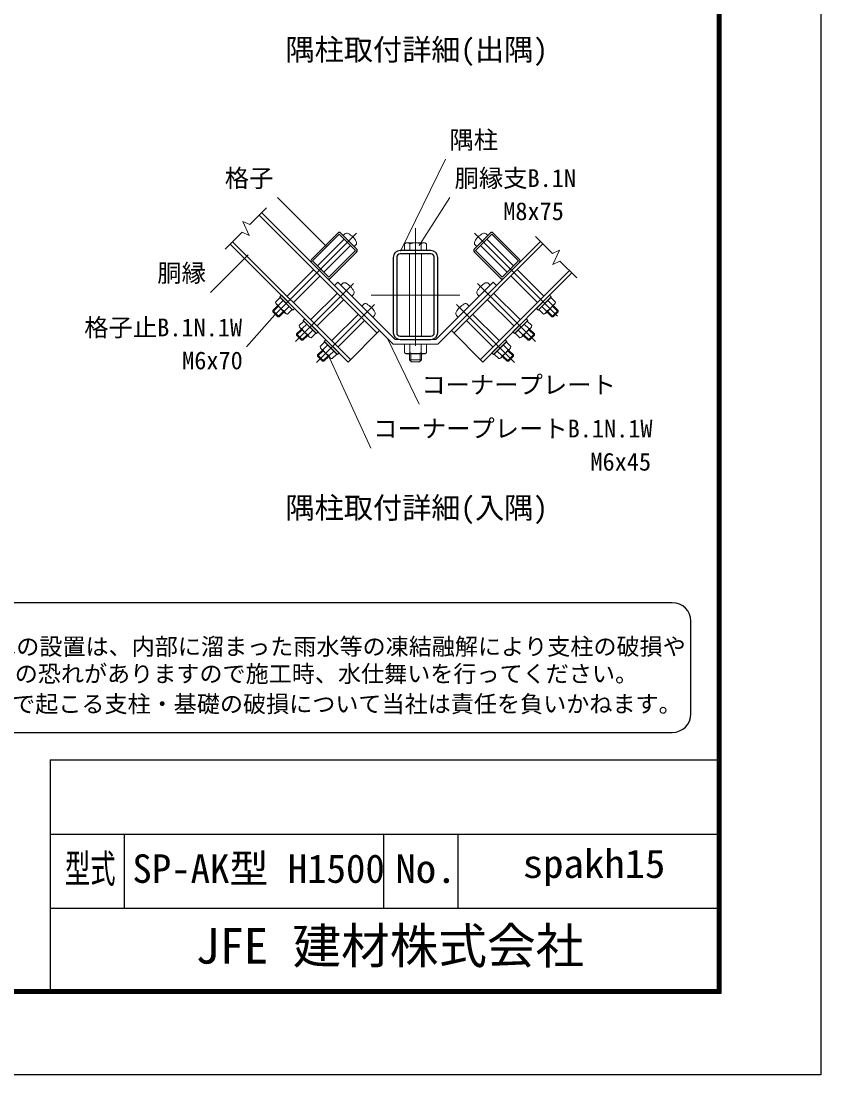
# Model space of a CAD drawing. Units: millimetres, scale not verified. Extents: x -4200 to 4200, y -2970 to 2970.
# Drawn here: x 2042 to 4200, y -2970 to -126 of the extents above; entities that cross this region are included whole.
import ezdxf
from ezdxf.enums import TextEntityAlignment as Align

# ---------------------------------------------------------------- set-up
doc = ezdxf.new("R2010")
doc.units = ezdxf.units.MM
doc.header["$LTSCALE"] = 10
doc.linetypes.add('USER1', pattern=[50.8, 31.75, -6.35, 6.35, -6.35])
for name, color, linetype, lineweight in [('0-0_D-TTL', 2, 'Continuous', 25), ('0-1_D-TTL-TXT', 7, 'Continuous', 25), ('0-2_D-BMK', 2, 'USER1', 13), ('0-4_D-STR1', 1, 'Continuous', 25), ('0-6_D-STR3', 3, 'Continuous', 13), ('0-8_D-STR-DIM', 7, 'Continuous', 13), ('0-B_D-STR-TXT', 7, 'Continuous', 13)]:
    doc.layers.add(name, color=color, linetype=linetype, lineweight=lineweight)
doc.styles.add('ＭＳ ゴシック', font='')
doc.styles.get('ＭＳ ゴシック').set_extended_font_data('MS Gothic')

msp = doc.modelspace()

# ---------------------------------------------------------------- linework, layer by layer
at = {"layer": '0-0_D-TTL'}
for p, q in [((2120.08, -2120), (2120.08, -2740)), ((2120.08, -2120), (3920.08, -2120)), ((2120.08, -2320), (3920.08, -2320)), ((2320.08, -2320), (2320.08, -2520)), ((3020.08, -2320), (3020.08, -2520)), ((3220.08, -2320), (3220.08, -2520)), ((2120.08, -2520), (3920.08, -2520))]:
    msp.add_line(p, q, dxfattribs=at)
for points in [[(-4199.92, 2970), (4200.08, 2970), (4200.08, -2970), (-4199.92, -2970)], [(-3929.92, 2750), (3930.08, 2750), (3930.08, -2750), (-3929.92, -2750)], [(-3927.42, 2747.5), (3927.58, 2747.5), (3927.58, -2747.5), (-3927.42, -2747.5)], [(-3924.92, 2745), (3925.08, 2745), (3925.08, -2745), (-3924.92, -2745)], [(-3922.42, 2742.5), (3922.58, 2742.5), (3922.58, -2742.5), (-3922.42, -2742.5)], [(-3919.92, 2740), (3920.08, 2740), (3920.08, -2740), (-3919.92, -2740)]]:
    msp.add_lwpolyline(points, close=True, dxfattribs=at)
at = {"layer": '0-1_D-TTL-TXT', "color": 2}
for p, q in [((3799.1, -1695.83), (1353.56, -1695.83)), ((3849.1, -1995.83), (3849.1, -1745.83)), ((1353.56, -2045.83), (3799.1, -2045.83))]:
    msp.add_line(p, q, dxfattribs=at)
for centre, start, end in [((3799.1, -1745.83), 0, 90), ((3799.1, -1995.83), 270, 0)]:
    msp.add_arc(centre, 50, start, end, dxfattribs=at)
at = {"layer": '0-2_D-BMK'}
for p, q in [((2947.39, -698.21), (2717.09, -928.52)), ((3106.2, -685.41), (3106.2, -1045.41)), ((3265.01, -698.21), (3495.31, -928.52)), ((2782.35, -990.53), (2938.88, -834.01)), ((3430.05, -990.53), (3273.52, -834.01)), ((2986.2, -865.41), (3226.2, -865.41)), ((2838.92, -1047.1), (2995.45, -890.57)), ((3373.48, -1047.1), (3216.95, -890.57))]:
    msp.add_line(p, q, dxfattribs=at)
at = {"layer": '0-4_D-STR1'}
for p, q in [((3002.92, -967.95), (2684.73, -649.75)), ((3009.43, -961.44), (2691.23, -643.25)), ((2896.29, -698.4), (2825.58, -769.11)), ((2947.2, -740.83), (2904.78, -698.4)), ((3265.19, -740.83), (3307.62, -698.4)), ((3316.11, -698.4), (3386.82, -769.11)), ((2606.38, -728.1), (2924.58, -1046.3)), ((2612.88, -721.59), (2931.08, -1039.79)), ((3202.97, -961.44), (3443.37, -721.04)), ((3209.47, -967.95), (3449.88, -727.55)), ((2876.49, -820.02), (2947.2, -749.31)), ((3046.2, -763.81), (3046.2, -967.01)), ((3055.4, -763.81), (3055.4, -967.01)), ((3147.8, -745.41), (3064.6, -745.41)), ((3147.8, -754.61), (3064.6, -754.61)), ((3157, -967.01), (3157, -763.81)), ((3166.2, -967.01), (3166.2, -763.81)), ((3335.9, -820.02), (3265.19, -749.31)), ((2825.58, -777.6), (2868.01, -820.02)), ((3386.82, -777.6), (3344.39, -820.02)), ((3521.72, -799.39), (3281.32, -1039.79)), ((3528.22, -805.89), (3287.82, -1046.3)), ((2924.58, -1046.3), (3009.43, -961.44)), ((3287.82, -1046.3), (3202.97, -961.44)), ((3064.6, -976.21), (3147.8, -976.21)), ((3064.6, -985.41), (3147.8, -985.41))]:
    msp.add_line(p, q, dxfattribs=at)
for points in [[(2900.54, -700.95), (2828.13, -773.35), (2872.25, -817.48), (2944.66, -745.07)], [(3311.86, -700.95), (3384.27, -773.35), (3340.15, -817.48), (3267.74, -745.07)]]:
    msp.add_lwpolyline(points, close=True, dxfattribs=at)
for centre, radius, start, end in [((2900.54, -702.64), 6, 45, 135), ((3311.86, -702.64), 6, 45, 135), ((2942.96, -745.07), 6, 315, 45), ((3064.6, -763.81), 18.4, 90, 180), ((3064.6, -763.81), 9.2, 90, 180), ((3147.8, -763.81), 18.4, 0, 90), ((3147.8, -763.81), 9.2, 0, 90), ((3269.44, -745.07), 6, 135, 225), ((2829.82, -773.35), 6, 135, 225), ((3382.57, -773.35), 6, 315, 45), ((2872.25, -815.78), 6, 225, 315), ((3340.15, -815.78), 6, 225, 315), ((3064.6, -967.01), 18.4, 180, 270), ((3064.6, -967.01), 9.2, 180, 270), ((3147.8, -967.01), 9.2, 270, 0), ((3147.8, -967.01), 18.4, 270, 0)]:
    msp.add_arc(centre, radius, start, end, dxfattribs=at)
at = {"layer": '0-6_D-STR3'}
for p, q in [((2915.46, -700.44), (2911.14, -704.76)), ((3296.94, -700.44), (3301.26, -704.76)), ((2914.11, -714.52), (2842.84, -785.8)), ((2931.08, -731.49), (2859.81, -802.77)), ((2945.16, -730.14), (2940.84, -734.46)), ((3081, -724.21), (3076.18, -727)), ((3076.18, -745.41), (3076.18, -727)), ((3131.4, -724.21), (3081, -724.21)), ((3091.19, -745.41), (3091.19, -727)), ((3121.21, -745.41), (3121.21, -727)), ((3131.4, -724.21), (3136.22, -727)), ((3136.22, -745.41), (3136.22, -727)), ((3267.24, -730.14), (3271.56, -734.46)), ((3281.32, -731.49), (3352.59, -802.77)), ((3298.29, -714.52), (3369.56, -785.8)), ((3136.22, -745.41), (3076.18, -745.41)), ((3090.2, -754.61), (3090.2, -976.21)), ((3122.2, -754.61), (3122.2, -976.21)), ((2831.8, -796.83), (2759.96, -868.67)), ((2848.78, -813.8), (2776.93, -885.64)), ((3363.62, -813.8), (3435.47, -885.64)), ((3380.59, -796.83), (3452.44, -868.67)), ((2887.81, -839.82), (3046.2, -998.21)), ((2908.96, -834.23), (2904.64, -838.55)), ((2904.64, -838.55), (2934.34, -868.25)), ((3160.9, -985.41), (3315.54, -830.77)), ((3166.2, -998.21), (3324.59, -839.82)), ((3307.76, -838.55), (3278.06, -868.25)), ((3303.44, -834.23), (3307.76, -838.55)), ((3315.54, -830.77), (3324.59, -839.82)), ((2741.15, -871.92), (2728.71, -884.37)), ((2736.84, -892.5), (2749.29, -880.06)), ((2895.44, -860.47), (2825.03, -930.88)), ((2912.41, -877.44), (2842, -947.85)), ((2938.65, -863.93), (2934.34, -868.25)), ((3273.74, -863.93), (3278.06, -868.25)), ((3299.98, -877.44), (3370.4, -947.85)), ((3316.95, -860.47), (3387.37, -930.88)), ((3475.56, -892.5), (3463.11, -880.06)), ((3471.25, -871.92), (3483.69, -884.37)), ((2734.79, -893.84), (2721.21, -907.42)), ((2721.21, -907.42), (2738.18, -924.39)), ((2721.21, -910.81), (2721.21, -907.42)), ((2736.49, -895.54), (2722.91, -909.12)), ((2731.02, -890.07), (2755.85, -914.9)), ((2750.06, -909.12), (2736.49, -922.69)), ((2753.1, -908.76), (2765.55, -896.32)), ((2965.52, -890.8), (2961.21, -895.12)), ((2961.21, -895.12), (2990.9, -924.82)), ((3251.19, -895.12), (3221.5, -924.82)), ((3246.87, -890.8), (3251.19, -895.12)), ((3459.29, -908.76), (3446.85, -896.32)), ((3481.38, -890.07), (3456.55, -914.9)), ((3462.34, -909.12), (3475.91, -922.69)), ((3491.19, -907.42), (3474.21, -924.39)), ((3475.91, -895.54), (3489.49, -909.12)), ((3477.61, -893.84), (3491.19, -907.42)), ((3491.19, -910.81), (3491.19, -907.42)), ((2721.21, -910.81), (2734.79, -924.39)), ((2734.79, -924.39), (2738.18, -924.39)), ((2751.76, -910.81), (2738.18, -924.39)), ((2804.79, -935.56), (2792.35, -948.01)), ((2804.79, -935.56), (2837.32, -968.09)), ((2952.01, -917.04), (2881.6, -987.45)), ((2968.98, -934.01), (2898.57, -1004.42)), ((2995.22, -920.5), (2990.9, -924.82)), ((3217.18, -920.5), (3221.5, -924.82)), ((3243.42, -934.01), (3313.83, -1004.42)), ((3260.39, -917.04), (3330.8, -987.45)), ((3407.61, -935.56), (3375.08, -968.09)), ((3407.61, -935.56), (3375.08, -968.09)), ((3407.61, -935.56), (3420.05, -948.01)), ((3460.64, -910.81), (3474.21, -924.39)), ((3477.61, -924.39), (3474.21, -924.39)), ((3491.19, -910.81), (3477.61, -924.39)), ((2798.43, -957.48), (2785.42, -970.49)), ((2800.13, -959.18), (2785.42, -973.89)), ((2794.66, -953.71), (2819.49, -978.54)), ((2800.48, -956.14), (2812.93, -943.7)), ((2816.74, -972.4), (2829.19, -959.96)), ((3395.66, -972.4), (3383.21, -959.96)), ((3417.74, -953.71), (3392.91, -978.54)), ((3411.92, -956.14), (3399.47, -943.7)), ((3412.27, -959.18), (3426.98, -973.89)), ((3413.97, -957.48), (3426.98, -970.49)), ((2785.42, -970.49), (2802.39, -987.47)), ((2785.42, -973.89), (2785.42, -970.49)), ((2785.42, -973.89), (2799, -987.47)), ((2813.7, -972.76), (2799, -987.47)), ((2799, -987.47), (2802.39, -987.47)), ((2815.4, -974.45), (2802.39, -987.47)), ((2837.32, -968.09), (2824.88, -980.54)), ((2861.36, -992.13), (2848.92, -1004.58)), ((2861.36, -992.13), (2893.89, -1024.66)), ((2861.36, -992.13), (2893.89, -1024.66)), ((3051.5, -985.41), (3160.9, -985.41)), ((3351.04, -992.13), (3318.51, -1024.66)), ((3351.04, -992.13), (3318.51, -1024.66)), ((3351.04, -992.13), (3363.48, -1004.58)), ((3375.08, -968.09), (3387.52, -980.54)), ((3397, -974.45), (3410.01, -987.47)), ((3398.7, -972.76), (3413.4, -987.47)), ((3426.98, -970.49), (3410.01, -987.46)), ((3413.4, -987.46), (3410.01, -987.46)), ((3426.98, -973.89), (3413.4, -987.46)), ((3426.98, -973.89), (3426.98, -970.49)), ((2855, -1014.05), (2841.99, -1027.06)), ((2856.7, -1015.75), (2841.99, -1030.46)), ((2851.23, -1010.28), (2876.06, -1035.11)), ((2857.05, -1012.71), (2869.49, -1000.26)), ((2873.31, -1028.97), (2885.76, -1016.53)), ((3046.2, -998.21), (3166.2, -998.21)), ((3076.18, -998.21), (3076.18, -1021.31)), ((3076.18, -998.21), (3136.22, -998.21)), ((3076.18, -1021.31), (3081.2, -1024.21)), ((3091.19, -998.21), (3091.19, -1021.31)), ((3121.21, -998.21), (3121.21, -1021.31)), ((3136.22, -1021.31), (3131.2, -1024.21)), ((3136.22, -998.21), (3136.22, -1021.31)), ((3339.09, -1028.97), (3326.64, -1016.53)), ((3361.17, -1010.28), (3336.34, -1035.11)), ((3355.35, -1012.71), (3342.91, -1000.26)), ((3355.7, -1015.75), (3370.41, -1030.46)), ((3357.4, -1014.05), (3370.41, -1027.06)), ((2841.99, -1027.06), (2858.96, -1044.03)), ((2841.99, -1030.46), (2841.99, -1027.06)), ((2841.99, -1030.46), (2855.56, -1044.03)), ((2870.27, -1029.33), (2855.56, -1044.03)), ((2855.56, -1044.03), (2858.96, -1044.03)), ((2871.97, -1031.02), (2858.96, -1044.03)), ((2893.89, -1024.66), (2881.44, -1037.1)), ((3081.2, -1024.21), (3131.2, -1024.21)), ((3090.2, -1024.21), (3090.2, -1040.61)), ((3090.2, -1040.61), (3095, -1045.41)), ((3122.2, -1040.61), (3090.2, -1040.61)), ((3093.2, -1024.21), (3093.2, -1043.61)), ((3117.4, -1045.41), (3095, -1045.41)), ((3122.2, -1040.61), (3117.4, -1045.41)), ((3119.2, -1024.21), (3119.2, -1043.61)), ((3122.2, -1024.21), (3122.2, -1040.61)), ((3318.51, -1024.66), (3330.96, -1037.1)), ((3340.43, -1031.02), (3353.44, -1044.03)), ((3342.13, -1029.33), (3356.84, -1044.03)), ((3370.41, -1027.06), (3353.44, -1044.03)), ((3356.84, -1044.03), (3353.44, -1044.03)), ((3370.41, -1030.46), (3356.84, -1044.03)), ((3370.41, -1030.46), (3370.41, -1027.06))]:
    msp.add_line(p, q, dxfattribs=at)
for points in [[(2887.81, -839.82), (2896.86, -830.77), (3051.5, -985.41)], [(2741.15, -871.92), (2773.68, -904.45), (2761.24, -916.9)], [(3471.25, -871.92), (3438.72, -904.45), (3451.16, -916.9)]]:
    msp.add_lwpolyline(points, dxfattribs=at)
for points in [[(2739.74, -870.51), (2775.09, -905.86), (2779.62, -901.34), (2744.27, -865.98)], [(3472.66, -870.51), (3437.3, -905.86), (3432.78, -901.34), (3468.13, -865.98)], [(2803.38, -934.15), (2838.73, -969.5), (2843.26, -964.98), (2807.9, -929.62)], [(3409.02, -934.15), (3373.66, -969.5), (3369.14, -964.98), (3404.49, -929.62)], [(2859.95, -990.72), (2895.3, -1026.07), (2899.83, -1021.55), (2864.47, -986.19)], [(3352.45, -990.72), (3317.1, -1026.07), (3312.57, -1021.55), (3347.93, -986.19)]]:
    msp.add_lwpolyline(points, close=True, dxfattribs=at)
for centre, radius, start, end in [((2920.84, -705.82), 7.6, 61.07286, 135), ((2897.42, -748.18), 56, 28.92714, 61.07286), ((3314.97, -748.18), 56, 118.92714, 151.07286), ((3291.56, -705.82), 7.6, 45, 118.92714), ((2939.79, -724.77), 7.6, 315, 28.92714), ((3083.68, -737.97), 13.29, 55.61585, 124.38415), ((3106.2, -774.35), 49.68, 72.4121, 107.5879), ((3128.72, -737.97), 13.29, 55.61585, 124.38415), ((3272.61, -724.77), 7.6, 151.07286, 225), ((2914.33, -839.6), 7.6, 61.07286, 135), ((2890.92, -881.96), 56, 28.92714, 61.07286), ((3321.48, -881.96), 56, 118.92714, 151.07286), ((3298.07, -839.6), 7.6, 45, 118.92714), ((2933.28, -858.55), 7.6, 315, 28.92714), ((3279.12, -858.55), 7.6, 151.07286, 225), ((2736.8, -884.41), 8.09, 179.68187, 270.31813), ((2763.61, -882), 28.75, 201.42363, 248.57637), ((2761.15, -908.85), 8.05, 179.39087, 270.60913), ((2970.9, -896.17), 7.6, 61.07286, 135), ((2947.49, -938.53), 56, 28.92714, 61.07286), ((3264.91, -938.53), 56, 118.92714, 151.07286), ((3241.5, -896.17), 7.6, 45, 118.92714), ((3451.25, -908.85), 8.05, 269.39087, 0.60913), ((3448.79, -882), 28.75, 291.42363, 338.57637), ((3475.6, -884.41), 8.09, 269.68187, 0.31813), ((2989.85, -915.12), 7.6, 315, 28.92714), ((3222.55, -915.12), 7.6, 151.07286, 225), ((2800.44, -948.05), 8.09, 179.68187, 270.31813), ((2827.25, -945.64), 28.75, 201.42363, 248.57637), ((3385.15, -945.64), 28.75, 291.42363, 338.57637), ((3411.96, -948.05), 8.09, 269.68187, 0.31813), ((2824.79, -972.49), 8.05, 179.39087, 270.60913), ((3387.61, -972.49), 8.05, 269.39087, 0.60913), ((2857, -1004.62), 8.09, 179.68187, 270.31813), ((2883.81, -1002.21), 28.75, 201.42363, 248.57637), ((3083.68, -1010.35), 13.29, 235.61585, 304.38416), ((3106.2, -973.96), 49.68, 252.4121, 287.5879), ((3128.72, -1010.35), 13.29, 235.61586, 304.38414), ((3328.58, -1002.21), 28.75, 291.42363, 338.57637), ((3355.4, -1004.62), 8.09, 269.68187, 0.31813), ((2881.36, -1029.06), 8.05, 179.39087, 270.60913), ((3331.04, -1029.06), 8.05, 269.39087, 0.60913)]:
    msp.add_arc(centre, radius, start, end, dxfattribs=at)
at = {"layer": '0-8_D-STR-DIM'}
for p, q in [((2659.01, -675.47), (2704.57, -629.91)), ((2639.89, -666.55), (2657.72, -704.79)), ((2659.01, -675.47), (2639.89, -666.55)), ((2593.04, -741.43), (2638.6, -695.88)), ((2657.72, -704.79), (2638.6, -695.88)), ((3475.59, -753.27), (3430.04, -707.71)), ((3475.59, -753.27), (3494.71, -744.35)), ((3494.71, -744.35), (3476.88, -782.59)), ((3476.88, -782.59), (3496, -773.67)), ((3541.56, -819.23), (3496, -773.67))]:
    msp.add_line(p, q, dxfattribs=at)
at = {"layer": '0-B_D-STR-TXT'}
for p, q in [((3186.85, -499.06), (3065.54, -746.87)), ((2733.75, -602.11), (2865.41, -733.78)), ((3199.22, -602.38), (3115.65, -731.95)), ((2552.67, -858.45), (2654.36, -756.76)), ((2650, -1005.08), (2726.67, -919.1)), ((3116.07, -1160.32), (3031.25, -984.2)), ((2986.11, -1278.41), (2869.74, -1025.15))]:
    msp.add_line(p, q, dxfattribs=at)

# ---------------------------------------------------------------- texts
at = {"layer": '0-1_D-TTL-TXT', "style": 'ＭＳ ゴシック'}
for s, height, p in [('隅柱取付詳細(出隅)', 57.7, (2755.34, -249.25)), ('隅柱取付詳細(入隅)', 57.7, (2755.34, -1485.77)), ('凍結の恐れがある場所への設置は、内部に溜まった雨水等の凍結融解により支柱の破損や', 45.67, (1343.74, -1850.5)), ('コンクリート基礎の破損の恐れがありますので施工時、水仕舞いを行ってください。', 45.67, (1339.63, -1923.93)), ('施工による水仕舞い不備で起こる支柱・基礎の破損について当社は責任を負いかねます。 ', 45.67, (1332.63, -2005.42)), ('SP-AK型 H1500', 76.98, (2342.35, -2474.8)), ('JFE 建材株式会社', 96.19, (2512.47, -2698.5))]:
    msp.add_text(s, height=height, dxfattribs=at).set_placement(p, align=Align.BOTTOM_LEFT)
for s, width, p in [('spakh15', 1.05, (3395.42, -2461.47)), ('型式', 0.65, (2160.35, -2474.8)), ('No.', 1.05, (3052.08, -2474.8))]:
    msp.add_text(s, height=76.98, dxfattribs=dict(at, width=width)).set_placement(p, align=Align.BOTTOM_LEFT)
at = {"layer": '0-B_D-STR-TXT', "style": 'ＭＳ ゴシック'}
for s, p in [('隅柱', (3197.8, -485.47)), ('格子', (2591.6, -588.39)), ('胴縁支B.1N', (3211.67, -588.41)), ('M8x75', (3342.91, -677.64)), ('胴縁', (2409.52, -844.47)), ('格子止B.1N.1W', (2212.55, -991.36)), ('M6x70', (2476.56, -1080.34)), ('コーナープレート', (3121.92, -1146.12)), ('コーナープレートB.1N.1W', (2991.96, -1264.21)), ('M6x45', (3578.15, -1353.66))]:
    msp.add_text(s, height=48.09, dxfattribs=at).set_placement(p, align=Align.BOTTOM_LEFT)

doc.saveas('drawing.dxf')
